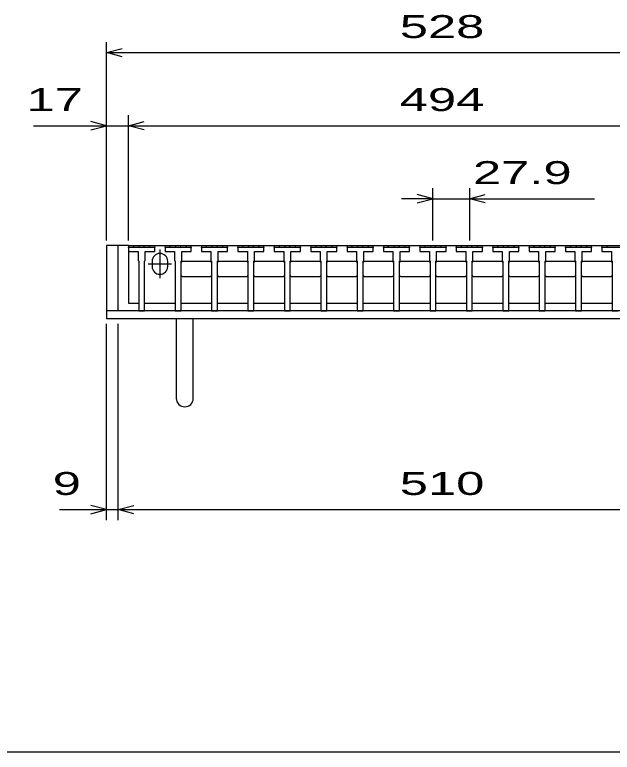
# Model space of a CAD drawing. Units: millimetres, scale not verified. Extents: x -1456 to 1389, y -1026 to 839.
# Drawn here: x -1014 to -556, y -921 to -356 of the extents above; entities that cross this region are included whole.
import ezdxf
from ezdxf.enums import TextEntityAlignment as Align

# ---------------------------------------------------------------- set-up
doc = ezdxf.new("R2010")
doc.units = ezdxf.units.MM
doc.header["$LTSCALE"] = 8
for name, color, linetype, lineweight in [('0_2', 150, 'Continuous', 25), ('16', 3, 'Continuous', 25), ('19', 6, 'Continuous', 25), ('22', 2, 'Continuous', 25)]:
    doc.layers.add(name, color=color, linetype=linetype, lineweight=lineweight)
doc.styles.add('ベクトル', font='')
doc.styles.get('ベクトル').set_extended_font_data('ベクトル')

msp = doc.modelspace()

# ---------------------------------------------------------------- linework, layer by layer
at = {"layer": '0_2'}
msp.add_line((1388.8, -921.2), (-1379.2, -921.2), dxfattribs=at)
at = {"layer": '16'}
for p, q in [((-927, -534.2), (-926.5, -532.7)), ((-927, -532.7), (-433, -532.7)), ((-927, -532.7), (-927, -576.7)), ((-927, -534.2), (-927, -537.2)), ((-907, -534.2), (-927, -534.2)), ((-927, -537.2), (-919.75, -537.2)), ((-926.5, -532.7), (-923.6, -532.7)), ((-923.6, -532.7), (-923.1, -534.2)), ((-919.75, -537.2), (-919.75, -544.2)), ((-918.95, -534.2), (-918.45, -532.7)), ((-918.45, -532.7), (-915.55, -532.7)), ((-915.55, -532.7), (-915.05, -534.2)), ((-914.25, -544.2), (-914.25, -537.2)), ((-914.25, -537.2), (-907, -537.2)), ((-910.9, -534.2), (-910.4, -532.7)), ((-910.4, -532.7), (-907.5, -532.7)), ((-907.5, -532.7), (-907, -534.2)), ((-907, -537.2), (-907, -534.2)), ((-903.05, -535.7), (-903.05, -557.7)), ((-899.1, -534.2), (-898.6, -532.7)), ((-899.1, -534.2), (-899.1, -537.2)), ((-879.1, -534.2), (-899.1, -534.2)), ((-899.1, -537.2), (-891.85, -537.2)), ((-898.6, -532.7), (-895.7, -532.7)), ((-895.7, -532.7), (-895.2, -534.2)), ((-891.85, -537.2), (-891.85, -544.2)), ((-891.05, -534.2), (-890.55, -532.7)), ((-890.55, -532.7), (-887.65, -532.7)), ((-887.65, -532.7), (-887.15, -534.2)), ((-886.35, -544.2), (-886.35, -537.2)), ((-886.35, -537.2), (-879.1, -537.2)), ((-883, -534.2), (-882.5, -532.7)), ((-882.5, -532.7), (-879.6, -532.7)), ((-879.6, -532.7), (-879.1, -534.2)), ((-879.1, -537.2), (-879.1, -534.2)), ((-871.2, -534.2), (-870.7, -532.7)), ((-871.2, -534.2), (-871.2, -537.2)), ((-851.2, -534.2), (-871.2, -534.2)), ((-871.2, -537.2), (-863.95, -537.2)), ((-870.7, -532.7), (-867.8, -532.7)), ((-867.8, -532.7), (-867.3, -534.2)), ((-863.95, -537.2), (-863.95, -544.2)), ((-863.15, -534.2), (-862.65, -532.7)), ((-862.65, -532.7), (-859.75, -532.7)), ((-859.75, -532.7), (-859.25, -534.2)), ((-858.45, -544.2), (-858.45, -537.2)), ((-858.45, -537.2), (-851.2, -537.2)), ((-855.1, -534.2), (-854.6, -532.7)), ((-854.6, -532.7), (-851.7, -532.7)), ((-851.7, -532.7), (-851.2, -534.2)), ((-851.2, -537.2), (-851.2, -534.2)), ((-843.3, -534.2), (-842.8, -532.7)), ((-843.3, -534.2), (-843.3, -537.2)), ((-823.3, -534.2), (-843.3, -534.2)), ((-843.3, -537.2), (-836.05, -537.2)), ((-842.8, -532.7), (-839.9, -532.7)), ((-839.9, -532.7), (-839.4, -534.2)), ((-836.05, -537.2), (-836.05, -544.2)), ((-835.25, -534.2), (-834.75, -532.7)), ((-834.75, -532.7), (-831.85, -532.7)), ((-831.85, -532.7), (-831.35, -534.2)), ((-830.55, -544.2), (-830.55, -537.2)), ((-830.55, -537.2), (-823.3, -537.2)), ((-827.2, -534.2), (-826.7, -532.7)), ((-826.7, -532.7), (-823.8, -532.7)), ((-823.8, -532.7), (-823.3, -534.2)), ((-823.3, -537.2), (-823.3, -534.2)), ((-815.4, -534.2), (-814.9, -532.7)), ((-815.4, -534.2), (-815.4, -537.2)), ((-795.4, -534.2), (-815.4, -534.2)), ((-815.4, -537.2), (-808.15, -537.2)), ((-814.9, -532.7), (-812, -532.7)), ((-812, -532.7), (-811.5, -534.2)), ((-808.15, -537.2), (-808.15, -544.2)), ((-807.35, -534.2), (-806.85, -532.7)), ((-806.85, -532.7), (-803.95, -532.7)), ((-803.95, -532.7), (-803.45, -534.2)), ((-802.65, -544.2), (-802.65, -537.2)), ((-802.65, -537.2), (-795.4, -537.2)), ((-799.3, -534.2), (-798.8, -532.7)), ((-798.8, -532.7), (-795.9, -532.7)), ((-795.9, -532.7), (-795.4, -534.2)), ((-795.4, -537.2), (-795.4, -534.2)), ((-787.5, -534.2), (-787, -532.7)), ((-787.5, -534.2), (-787.5, -537.2)), ((-767.5, -534.2), (-787.5, -534.2)), ((-787.5, -537.2), (-780.25, -537.2)), ((-787, -532.7), (-784.1, -532.7)), ((-784.1, -532.7), (-783.6, -534.2)), ((-780.25, -537.2), (-780.25, -544.2)), ((-779.45, -534.2), (-778.95, -532.7)), ((-778.95, -532.7), (-776.05, -532.7)), ((-776.05, -532.7), (-775.55, -534.2)), ((-774.75, -544.2), (-774.75, -537.2)), ((-774.75, -537.2), (-767.5, -537.2)), ((-771.4, -534.2), (-770.9, -532.7)), ((-770.9, -532.7), (-768, -532.7)), ((-768, -532.7), (-767.5, -534.2)), ((-767.5, -537.2), (-767.5, -534.2)), ((-759.6, -534.2), (-759.1, -532.7)), ((-759.6, -534.2), (-759.6, -537.2)), ((-739.6, -534.2), (-759.6, -534.2)), ((-759.6, -537.2), (-752.35, -537.2)), ((-759.1, -532.7), (-756.2, -532.7)), ((-756.2, -532.7), (-755.7, -534.2)), ((-752.35, -537.2), (-752.35, -544.2)), ((-751.55, -534.2), (-751.05, -532.7)), ((-751.05, -532.7), (-748.15, -532.7)), ((-748.15, -532.7), (-747.65, -534.2)), ((-746.85, -544.2), (-746.85, -537.2)), ((-746.85, -537.2), (-739.6, -537.2)), ((-743.5, -534.2), (-743, -532.7)), ((-743, -532.7), (-740.1, -532.7)), ((-740.1, -532.7), (-739.6, -534.2)), ((-739.6, -537.2), (-739.6, -534.2)), ((-731.7, -534.2), (-731.2, -532.7)), ((-731.7, -534.2), (-731.7, -537.2)), ((-711.7, -534.2), (-731.7, -534.2)), ((-731.7, -537.2), (-724.45, -537.2)), ((-731.2, -532.7), (-728.3, -532.7)), ((-728.3, -532.7), (-727.8, -534.2)), ((-724.45, -537.2), (-724.45, -544.2)), ((-723.65, -534.2), (-723.15, -532.7)), ((-723.15, -532.7), (-720.25, -532.7)), ((-720.25, -532.7), (-719.75, -534.2)), ((-718.95, -544.2), (-718.95, -537.2)), ((-718.95, -537.2), (-711.7, -537.2)), ((-715.6, -534.2), (-715.1, -532.7)), ((-715.1, -532.7), (-712.2, -532.7)), ((-712.2, -532.7), (-711.7, -534.2)), ((-711.7, -537.2), (-711.7, -534.2)), ((-703.8, -534.2), (-703.3, -532.7)), ((-703.8, -534.2), (-703.8, -537.2)), ((-683.8, -534.2), (-703.8, -534.2)), ((-703.8, -537.2), (-696.55, -537.2)), ((-703.3, -532.7), (-700.4, -532.7)), ((-700.4, -532.7), (-699.9, -534.2)), ((-696.55, -537.2), (-696.55, -544.2)), ((-695.75, -534.2), (-695.25, -532.7)), ((-695.25, -532.7), (-692.35, -532.7)), ((-692.35, -532.7), (-691.85, -534.2)), ((-691.05, -544.2), (-691.05, -537.2)), ((-691.05, -537.2), (-683.8, -537.2)), ((-687.7, -534.2), (-687.2, -532.7)), ((-687.2, -532.7), (-684.3, -532.7)), ((-684.3, -532.7), (-683.8, -534.2)), ((-683.8, -537.2), (-683.8, -534.2)), ((-675.9, -534.2), (-675.4, -532.7)), ((-675.9, -534.2), (-675.9, -537.2)), ((-655.9, -534.2), (-675.9, -534.2)), ((-675.9, -537.2), (-668.65, -537.2)), ((-675.4, -532.7), (-672.5, -532.7)), ((-672.5, -532.7), (-672, -534.2)), ((-668.65, -537.2), (-668.65, -544.2)), ((-667.85, -534.2), (-667.35, -532.7)), ((-667.35, -532.7), (-664.45, -532.7)), ((-664.45, -532.7), (-663.95, -534.2)), ((-663.15, -544.2), (-663.15, -537.2)), ((-663.15, -537.2), (-655.9, -537.2)), ((-659.8, -534.2), (-659.3, -532.7)), ((-659.3, -532.7), (-656.4, -532.7)), ((-656.4, -532.7), (-655.9, -534.2)), ((-655.9, -537.2), (-655.9, -534.2)), ((-648, -534.2), (-647.5, -532.7)), ((-648, -534.2), (-648, -537.2)), ((-628, -534.2), (-648, -534.2)), ((-648, -537.2), (-640.75, -537.2)), ((-647.5, -532.7), (-644.6, -532.7)), ((-644.6, -532.7), (-644.1, -534.2)), ((-640.75, -537.2), (-640.75, -544.2)), ((-639.95, -534.2), (-639.45, -532.7)), ((-639.45, -532.7), (-636.55, -532.7)), ((-636.55, -532.7), (-636.05, -534.2)), ((-635.25, -544.2), (-635.25, -537.2)), ((-635.25, -537.2), (-628, -537.2)), ((-631.9, -534.2), (-631.4, -532.7)), ((-631.4, -532.7), (-628.5, -532.7)), ((-628.5, -532.7), (-628, -534.2)), ((-628, -537.2), (-628, -534.2)), ((-620.1, -534.2), (-619.6, -532.7)), ((-620.1, -534.2), (-620.1, -537.2)), ((-600.1, -534.2), (-620.1, -534.2)), ((-620.1, -537.2), (-612.85, -537.2)), ((-619.6, -532.7), (-616.7, -532.7)), ((-616.7, -532.7), (-616.2, -534.2)), ((-612.85, -537.2), (-612.85, -544.2)), ((-612.05, -534.2), (-611.55, -532.7)), ((-611.55, -532.7), (-608.65, -532.7)), ((-608.65, -532.7), (-608.15, -534.2)), ((-607.35, -544.2), (-607.35, -537.2)), ((-607.35, -537.2), (-600.1, -537.2)), ((-604, -534.2), (-603.5, -532.7)), ((-603.5, -532.7), (-600.6, -532.7)), ((-600.6, -532.7), (-600.1, -534.2)), ((-600.1, -537.2), (-600.1, -534.2)), ((-592.2, -534.2), (-591.7, -532.7)), ((-592.2, -534.2), (-592.2, -537.2)), ((-572.2, -534.2), (-592.2, -534.2)), ((-592.2, -537.2), (-584.95, -537.2)), ((-591.7, -532.7), (-588.8, -532.7)), ((-588.8, -532.7), (-588.3, -534.2)), ((-584.95, -537.2), (-584.95, -544.2)), ((-584.15, -534.2), (-583.65, -532.7)), ((-583.65, -532.7), (-580.75, -532.7)), ((-580.75, -532.7), (-580.25, -534.2)), ((-579.45, -544.2), (-579.45, -537.2)), ((-579.45, -537.2), (-572.2, -537.2)), ((-576.1, -534.2), (-575.6, -532.7)), ((-575.6, -532.7), (-572.7, -532.7)), ((-572.7, -532.7), (-572.2, -534.2)), ((-572.2, -537.2), (-572.2, -534.2)), ((-564.3, -534.2), (-563.8, -532.7)), ((-564.3, -534.2), (-564.3, -537.2)), ((-544.3, -534.2), (-564.3, -534.2)), ((-564.3, -537.2), (-557.05, -537.2)), ((-563.8, -532.7), (-560.9, -532.7)), ((-560.9, -532.7), (-560.4, -534.2)), ((-557.05, -537.2), (-557.05, -544.2)), ((-919.75, -544.2), (-919.25, -544.7)), ((-919.25, -544.7), (-919.25, -582.7)), ((-914.75, -544.7), (-914.25, -544.2)), ((-914.75, -582.7), (-914.75, -544.7)), ((-912.05, -546.7), (-894.05, -546.7)), ((-909.05, -544.7), (-909.05, -548.7)), ((-897.05, -548.7), (-897.05, -544.7)), ((-891.85, -544.2), (-891.35, -544.7)), ((-891.35, -544.7), (-891.35, -582.7)), ((-886.85, -544.7), (-886.35, -544.2)), ((-886.85, -582.7), (-886.85, -544.7)), ((-886.85, -545.7), (-885.85, -544.7)), ((-885.85, -544.7), (-864.45, -544.7)), ((-864.45, -544.7), (-863.45, -545.7)), ((-863.95, -544.2), (-863.45, -544.7)), ((-863.45, -544.7), (-863.45, -582.7)), ((-858.95, -544.7), (-858.45, -544.2)), ((-858.95, -582.7), (-858.95, -544.7)), ((-858.95, -545.7), (-857.95, -544.7)), ((-857.95, -544.7), (-836.55, -544.7)), ((-836.55, -544.7), (-835.55, -545.7)), ((-836.05, -544.2), (-835.55, -544.7)), ((-835.55, -544.7), (-835.55, -582.7)), ((-831.05, -544.7), (-830.55, -544.2)), ((-831.05, -582.7), (-831.05, -544.7)), ((-831.05, -545.7), (-830.05, -544.7)), ((-830.05, -544.7), (-808.65, -544.7)), ((-808.65, -544.7), (-807.65, -545.7)), ((-808.15, -544.2), (-807.65, -544.7)), ((-807.65, -544.7), (-807.65, -582.7)), ((-803.15, -544.7), (-802.65, -544.2)), ((-803.15, -582.7), (-803.15, -544.7)), ((-803.15, -545.7), (-802.15, -544.7)), ((-802.15, -544.7), (-780.75, -544.7)), ((-780.75, -544.7), (-779.75, -545.7)), ((-780.25, -544.2), (-779.75, -544.7)), ((-779.75, -544.7), (-779.75, -582.7)), ((-775.25, -544.7), (-774.75, -544.2)), ((-775.25, -582.7), (-775.25, -544.7)), ((-775.25, -545.7), (-774.25, -544.7)), ((-774.25, -544.7), (-752.85, -544.7)), ((-752.85, -544.7), (-751.85, -545.7)), ((-752.35, -544.2), (-751.85, -544.7)), ((-751.85, -544.7), (-751.85, -582.7)), ((-747.35, -544.7), (-746.85, -544.2)), ((-747.35, -582.7), (-747.35, -544.7)), ((-747.35, -545.7), (-746.35, -544.7)), ((-746.35, -544.7), (-724.95, -544.7)), ((-724.95, -544.7), (-723.95, -545.7)), ((-724.45, -544.2), (-723.95, -544.7)), ((-723.95, -544.7), (-723.95, -582.7)), ((-719.45, -544.7), (-718.95, -544.2)), ((-719.45, -582.7), (-719.45, -544.7)), ((-719.45, -545.7), (-718.45, -544.7)), ((-718.45, -544.7), (-697.05, -544.7)), ((-697.05, -544.7), (-696.05, -545.7)), ((-696.55, -544.2), (-696.05, -544.7)), ((-696.05, -544.7), (-696.05, -582.7)), ((-691.55, -544.7), (-691.05, -544.2)), ((-691.55, -582.7), (-691.55, -544.7)), ((-691.55, -545.7), (-690.55, -544.7)), ((-690.55, -544.7), (-669.15, -544.7)), ((-669.15, -544.7), (-668.15, -545.7)), ((-668.65, -544.2), (-668.15, -544.7)), ((-668.15, -544.7), (-668.15, -582.7)), ((-663.65, -544.7), (-663.15, -544.2)), ((-663.65, -582.7), (-663.65, -544.7)), ((-663.65, -545.7), (-662.65, -544.7)), ((-662.65, -544.7), (-641.25, -544.7)), ((-641.25, -544.7), (-640.25, -545.7)), ((-640.75, -544.2), (-640.25, -544.7)), ((-640.25, -544.7), (-640.25, -582.7)), ((-635.75, -544.7), (-635.25, -544.2)), ((-635.75, -582.7), (-635.75, -544.7)), ((-635.75, -545.7), (-634.75, -544.7)), ((-634.75, -544.7), (-613.35, -544.7)), ((-613.35, -544.7), (-612.35, -545.7)), ((-612.85, -544.2), (-612.35, -544.7)), ((-612.35, -544.7), (-612.35, -582.7)), ((-607.85, -544.7), (-607.35, -544.2)), ((-607.85, -582.7), (-607.85, -544.7)), ((-607.85, -545.7), (-606.85, -544.7)), ((-606.85, -544.7), (-585.45, -544.7)), ((-585.45, -544.7), (-584.45, -545.7)), ((-584.95, -544.2), (-584.45, -544.7)), ((-584.45, -544.7), (-584.45, -582.7)), ((-579.95, -544.7), (-579.45, -544.2)), ((-579.95, -582.7), (-579.95, -544.7)), ((-579.95, -545.7), (-578.95, -544.7)), ((-578.95, -544.7), (-557.55, -544.7)), ((-557.55, -544.7), (-556.55, -545.7)), ((-557.05, -544.2), (-556.55, -544.7)), ((-556.55, -544.7), (-556.55, -582.7)), ((-885.85, -556.7), (-886.85, -555.7)), ((-864.45, -556.7), (-885.85, -556.7)), ((-863.45, -555.7), (-864.45, -556.7)), ((-857.95, -556.7), (-858.95, -555.7)), ((-836.55, -556.7), (-857.95, -556.7)), ((-835.55, -555.7), (-836.55, -556.7)), ((-830.05, -556.7), (-831.05, -555.7)), ((-808.65, -556.7), (-830.05, -556.7)), ((-807.65, -555.7), (-808.65, -556.7)), ((-802.15, -556.7), (-803.15, -555.7)), ((-780.75, -556.7), (-802.15, -556.7)), ((-779.75, -555.7), (-780.75, -556.7)), ((-774.25, -556.7), (-775.25, -555.7)), ((-752.85, -556.7), (-774.25, -556.7)), ((-751.85, -555.7), (-752.85, -556.7)), ((-746.35, -556.7), (-747.35, -555.7)), ((-724.95, -556.7), (-746.35, -556.7)), ((-723.95, -555.7), (-724.95, -556.7)), ((-718.45, -556.7), (-719.45, -555.7)), ((-697.05, -556.7), (-718.45, -556.7)), ((-696.05, -555.7), (-697.05, -556.7)), ((-690.55, -556.7), (-691.55, -555.7)), ((-669.15, -556.7), (-690.55, -556.7)), ((-668.15, -555.7), (-669.15, -556.7)), ((-662.65, -556.7), (-663.65, -555.7)), ((-641.25, -556.7), (-662.65, -556.7)), ((-640.25, -555.7), (-641.25, -556.7)), ((-634.75, -556.7), (-635.75, -555.7)), ((-613.35, -556.7), (-634.75, -556.7)), ((-612.35, -555.7), (-613.35, -556.7)), ((-606.85, -556.7), (-607.85, -555.7)), ((-585.45, -556.7), (-606.85, -556.7)), ((-584.45, -555.7), (-585.45, -556.7)), ((-578.95, -556.7), (-579.95, -555.7)), ((-557.55, -556.7), (-578.95, -556.7)), ((-556.55, -555.7), (-557.55, -556.7)), ((-927, -576.7), (-919.25, -576.7)), ((-914.75, -576.7), (-891.35, -576.7)), ((-886.85, -576.7), (-863.45, -576.7)), ((-858.95, -576.7), (-835.55, -576.7)), ((-831.05, -576.7), (-807.65, -576.7)), ((-803.15, -576.7), (-779.75, -576.7)), ((-775.25, -576.7), (-751.85, -576.7)), ((-747.35, -576.7), (-723.95, -576.7)), ((-719.45, -576.7), (-696.05, -576.7)), ((-691.55, -576.7), (-668.15, -576.7)), ((-663.65, -576.7), (-640.25, -576.7)), ((-635.75, -576.7), (-612.35, -576.7)), ((-607.85, -576.7), (-584.45, -576.7)), ((-579.95, -576.7), (-556.55, -576.7)), ((-919.25, -582.7), (-914.75, -582.7)), ((-891.35, -582.7), (-886.85, -582.7)), ((-863.45, -582.7), (-858.95, -582.7)), ((-835.55, -582.7), (-831.05, -582.7)), ((-807.65, -582.7), (-803.15, -582.7)), ((-779.75, -582.7), (-775.25, -582.7)), ((-751.85, -582.7), (-747.35, -582.7)), ((-723.95, -582.7), (-719.45, -582.7)), ((-696.05, -582.7), (-691.55, -582.7)), ((-668.15, -582.7), (-663.65, -582.7)), ((-640.25, -582.7), (-635.75, -582.7)), ((-612.35, -582.7), (-607.85, -582.7)), ((-584.45, -582.7), (-579.95, -582.7)), ((-556.55, -582.7), (-552.05, -582.7))]:
    msp.add_line(p, q, dxfattribs=at)
for centre, start, end in [((-903.05, -544.7), 0, 180), ((-903.05, -548.7), 180, 0)]:
    msp.add_arc(centre, 6, start, end, dxfattribs=at)
at = {"layer": '19'}
for p, q in [((-927, -532.7), (-944, -532.7)), ((-944, -532.7), (-944, -588.7)), ((-935, -582.7), (-935, -532.7)), ((-935, -582.7), (-944, -582.7)), ((-425, -582.7), (-935, -582.7)), ((-944, -588.7), (-416, -588.7)), ((-890.5, -588.7), (-890.5, -649.81)), ((-877.5, -649.81), (-877.5, -588.7))]:
    msp.add_line(p, q, dxfattribs=at)
msp.add_arc((-884, -649.81), 6.5, 180, 0, dxfattribs=at)
at = {"layer": '22', "color": 4}
for p, q in [((-944, -528.7), (-944, -376.7)), ((-944, -384.7), (-932, -381.5)), ((-932, -387.9), (-944, -384.7)), ((-944, -384.7), (-416, -384.7)), ((-944, -528.7), (-944, -432.7)), ((-927, -528.7), (-927, -432.7)), ((-1000, -440.7), (-944, -440.7)), ((-944, -440.7), (-956, -437.5)), ((-956, -443.9), (-944, -440.7)), ((-944, -440.7), (-927, -440.7)), ((-927, -440.7), (-915, -437.5)), ((-915, -443.9), (-927, -440.7)), ((-927, -440.7), (-433, -440.7)), ((-693.8, -528.7), (-693.8, -488.7)), ((-665.9, -488.7), (-665.9, -528.7)), ((-693.8, -496.7), (-717.8, -496.7)), ((-693.8, -496.7), (-705.8, -493.5)), ((-705.8, -499.9), (-693.8, -496.7)), ((-693.8, -496.7), (-665.9, -496.7)), ((-665.9, -496.7), (-653.9, -493.5)), ((-653.9, -499.9), (-665.9, -496.7)), ((-665.9, -496.7), (-569.9, -496.7)), ((-944, -743.1), (-944, -592.7)), ((-935, -743.1), (-935, -592.7)), ((-980, -735.1), (-944, -735.1)), ((-944, -735.1), (-956, -731.9)), ((-956, -738.3), (-944, -735.1)), ((-944, -735.1), (-935, -735.1)), ((-935, -735.1), (-923, -731.9)), ((-923, -738.3), (-935, -735.1)), ((-935, -735.1), (-425, -735.1))]:
    msp.add_line(p, q, dxfattribs=at)

# ---------------------------------------------------------------- texts
at = {"layer": '22', "style": 'ベクトル', "width": 1.65}
for s, p in [(' 528 ', (-730, -364.7)), (' 17 ', (-1016, -420.7)), (' 494 ', (-730, -420.7)), (' 27.9 ', (-673.9, -476.7)), (' 9 ', (-996, -715.1)), (' 510 ', (-730, -715.1))]:
    msp.add_text(s, height=17.6, dxfattribs=at).set_placement(p, align=Align.MIDDLE_LEFT)

doc.saveas('drawing.dxf')
